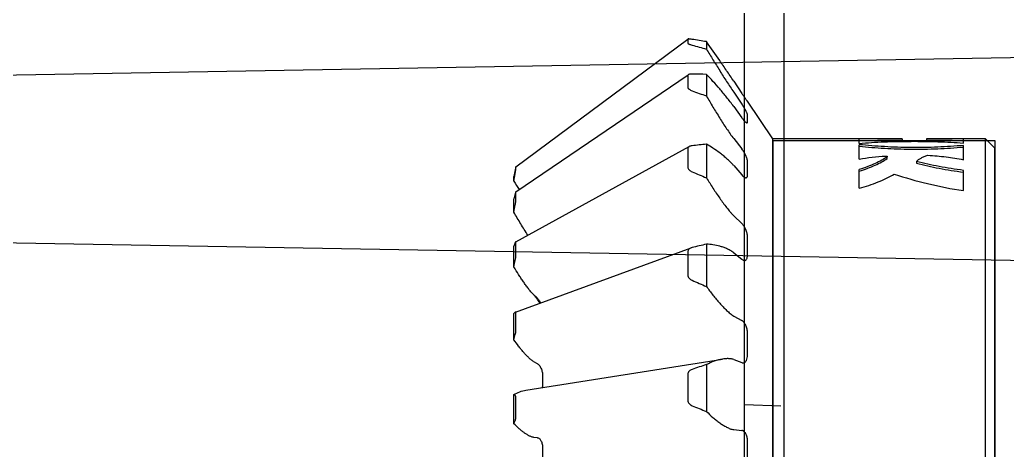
# Model space of a CAD drawing. Header units: inches. Extents: x -116 to 250, y -285 to 80.
# Drawn here: x -85.787 to -83.309, y -118.141 to -117.061 of the extents above; entities that cross this region are included whole.
import ezdxf

# ---------------------------------------------------------------- set-up
doc = ezdxf.new("R2010")
doc.units = ezdxf.units.IN
doc.header["$MEASUREMENT"] = 0
for name, color, linetype in [('LAY0001', 7, 'Continuous'), ('LAYER_CUT_FEAT', 7, 'Continuous'), ('LAYER_FEATURE', 7, 'Continuous'), ('trajectories', 3, 'Continuous')]:
    doc.layers.add(name, color=color, linetype=linetype)

msp = doc.modelspace()

# ---------------------------------------------------------------- linework, layer by layer
for p, q in [((-83.96829, -123.47999), (-83.96829, -101.47999)), ((-83.96829, -119.26139), (-83.96829, -101.47999)), ((-83.86829, -122.47999), (-83.86829, -102.47999)), ((-83.96829, -118.02659), (-83.87682, -118.02978))]:
    msp.add_line(p, q)
at = {"color": 7, "linetype": 'Continuous'}
for p, q in [((-84.54183, -117.43017), (-84.11063, -117.10937)), ((-84.54201, -117.49265), (-84.10931, -117.19873)), ((-83.99528, -117.21496), (-83.97482, -117.24559)), ((-83.99528, -117.24283), (-83.97482, -117.27254)), ((-83.99528, -117.27832), (-83.97482, -117.30686)), ((-83.96081, -117.26549), (-83.96068, -117.2656)), ((-83.96068, -117.2656), (-83.96067, -117.26558)), ((-83.96067, -117.26558), (-83.96067, -117.2651)), ((-83.96067, -117.31772), (-83.96067, -117.29972)), ((-84.54242, -117.61836), (-84.10664, -117.3791)), ((-83.99528, -117.35921), (-83.97482, -117.3851)), ((-83.57247, -117.35958), (-83.89742, -117.35958)), ((-83.68012, -117.37126), (-83.68012, -117.35965)), ((-83.68012, -117.41042), (-83.68012, -117.37432)), ((-83.57247, -117.35958), (-83.57247, -117.36418)), ((-83.57247, -117.36352), (-83.51095, -117.36352)), ((-83.36356, -117.35958), (-83.51095, -117.35958)), ((-83.51095, -117.35958), (-83.51095, -117.36445)), ((-83.41868, -117.37011), (-83.41868, -117.35974)), ((-83.41868, -117.41217), (-83.41868, -117.37625)), ((-83.60968, -117.40856), (-83.60968, -117.40438)), ((-83.99528, -117.42671), (-83.97482, -117.45038)), ((-83.96067, -117.45103), (-83.96067, -117.4168)), ((-83.61015, -117.40923), (-83.60968, -117.40856)), ((-83.53657, -117.4166), (-83.53657, -117.42084)), ((-83.68012, -117.48367), (-83.68012, -117.43648)), ((-83.41868, -117.48952), (-83.41868, -117.43875)), ((-83.99528, -117.55271), (-83.97482, -117.57223)), ((-83.96067, -117.65247), (-83.96067, -117.60535)), ((-84.54313, -117.7947), (-84.10199, -117.63319)), ((-83.99528, -117.6456), (-83.97482, -117.66208)), ((-84.49784, -117.75049), (-84.48882, -117.75911)), ((-83.99528, -117.80437), (-83.97482, -117.81563)), ((-83.96067, -117.90231), (-83.96067, -117.84692)), ((-84.51663, -117.99054), (-84.02344, -117.91251)), ((-84.49784, -117.9184), (-84.48882, -117.92337)), ((-83.99528, -117.91358), (-83.97482, -117.92125)), ((-84.47475, -117.95439), (-84.47475, -117.97601)), ((-83.99528, -118.08957), (-83.97482, -118.09146)), ((-84.49784, -118.10868), (-84.48882, -118.10951)), ((-83.96067, -118.1761), (-83.96067, -118.11787)), ((-84.47475, -118.13562), (-84.47475, -118.15835))]:
    msp.add_line(p, q, dxfattribs=at)
msp.add_arc((-84.54158, -117.79769), 0.06446, 36.2053, 37.10195, dxfattribs=at)
for points, knots in [([(-83.97482, -117.24559), (-83.97319, -117.24802), (-83.9708, -117.25156), (-83.9677, -117.25604), (-83.96568, -117.25893), (-83.96394, -117.26137), (-83.96255, -117.26328), (-83.96155, -117.26459), (-83.96102, -117.26528), (-83.96081, -117.26549)], [0, 0, 0, 0, 0.3612195, 0.5254513, 0.6718985, 0.7960282, 0.8939709, 0.9626672, 1, 1, 1, 1]), ([(-83.96067, -117.29972), (-83.96067, -117.29946), (-83.96073, -117.29887), (-83.96105, -117.29745), (-83.96181, -117.29527), (-83.96313, -117.29225), (-83.96489, -117.28874), (-83.96702, -117.28488), (-83.97028, -117.27938), (-83.97295, -117.27526), (-83.97482, -117.27254)], [0, 0, 0, 0, 0.0255874, 0.057743, 0.1415442, 0.2495506, 0.3782187, 0.5230073, 0.678699, 1, 1, 1, 1]), ([(-83.97482, -117.30686), (-83.9741, -117.30787), (-83.97268, -117.30978), (-83.97054, -117.31244), (-83.96851, -117.31474), (-83.96664, -117.31664), (-83.96496, -117.31809), (-83.96369, -117.31896), (-83.96278, -117.31938), (-83.96212, -117.31958), (-83.9616, -117.31956), (-83.96135, -117.31943)], [0, 0, 0, 0, 0.1953342, 0.376554, 0.5396566, 0.6811491, 0.7982752, 0.8893455, 0.92515, 0.9548821, 1, 1, 1, 1]), ([(-83.96135, -117.31943), (-83.96124, -117.31937), (-83.96102, -117.31919), (-83.96081, -117.3188), (-83.96069, -117.3183), (-83.96067, -117.31792), (-83.96067, -117.31772)], [0, 0, 0, 0, 0.1984575, 0.4188777, 0.6822092, 1, 1, 1, 1]), ([(-83.57247, -117.36024), (-83.59098, -117.36032), (-83.61843, -117.36027), (-83.65431, -117.35991), (-83.67169, -117.35972), (-83.68012, -117.35965)], [0, 0, 0, 0, 0.5158149, 0.7649693, 1, 1, 1, 1]), ([(-83.68012, -117.36359), (-83.67169, -117.36366), (-83.65431, -117.36385), (-83.61843, -117.36421), (-83.59098, -117.36427), (-83.57247, -117.36418)], [0, 0, 0, 0, 0.2350318, 0.4841851, 1, 1, 1, 1]), ([(-83.68012, -117.37126), (-83.66994, -117.37028), (-83.64903, -117.36868), (-83.61701, -117.36712), (-83.58391, -117.36621), (-83.55021, -117.36584), (-83.51641, -117.36599), (-83.48299, -117.36666), (-83.45045, -117.36792), (-83.42911, -117.36927), (-83.41868, -117.37011)], [0, 0, 0, 0, 0.1172736, 0.240335, 0.3674672, 0.4968581, 0.6266521, 0.7549856, 0.8800227, 1, 1, 1, 1]), ([(-83.41868, -117.37625), (-83.44017, -117.3781), (-83.48407, -117.38101), (-83.5503, -117.38214), (-83.616, -117.37987), (-83.65916, -117.37637), (-83.68012, -117.37432)], [0, 0, 0, 0, 0.247147, 0.5039282, 0.7587093, 1, 1, 1, 1]), ([(-83.68012, -117.37833), (-83.65916, -117.3804), (-83.616, -117.38391), (-83.55031, -117.38619), (-83.48407, -117.38505), (-83.44017, -117.38213), (-83.41868, -117.38027)], [0, 0, 0, 0, 0.2412916, 0.4960722, 0.7528528, 1, 1, 1, 1]), ([(-83.41868, -117.35974), (-83.43362, -117.3599), (-83.46437, -117.36032), (-83.49513, -117.36051), (-83.51095, -117.36051)], [0, 0, 0, 0, 0.4856606, 1, 1, 1, 1]), ([(-83.51095, -117.36445), (-83.49513, -117.36445), (-83.46437, -117.36426), (-83.43362, -117.36384), (-83.41868, -117.36368)], [0, 0, 0, 0, 0.5143393, 1, 1, 1, 1]), ([(-83.96067, -117.4168), (-83.96067, -117.41576), (-83.96091, -117.41348), (-83.96174, -117.40986), (-83.96306, -117.40585), (-83.96546, -117.40006), (-83.96921, -117.39295), (-83.97285, -117.38759), (-83.97482, -117.3851)], [0, 0, 0, 0, 0.0886917, 0.1949607, 0.3161331, 0.4485262, 0.7292455, 1, 1, 1, 1]), ([(-83.68012, -117.41042), (-83.66949, -117.40852), (-83.64762, -117.40544), (-83.62562, -117.40363), (-83.61438, -117.40299)], [0, 0, 0, 0, 0.4894518, 1, 1, 1, 1]), ([(-83.61438, -117.40299), (-83.61379, -117.40296), (-83.61291, -117.40297), (-83.6118, -117.40313), (-83.61109, -117.4033), (-83.6105, -117.40351), (-83.61006, -117.40376), (-83.60976, -117.40405), (-83.60968, -117.40428), (-83.60968, -117.40438)], [0, 0, 0, 0, 0.3432788, 0.5035566, 0.6466954, 0.7680182, 0.8654081, 0.9402713, 1, 1, 1, 1]), ([(-83.60968, -117.40438), (-83.60968, -117.40444), (-83.60974, -117.40472), (-83.60997, -117.40493), (-83.61015, -117.40505)], [0, 0, 0, 0, 0.2086356, 1, 1, 1, 1]), ([(-83.53657, -117.4166), (-83.53323, -117.41304), (-83.52675, -117.40848), (-83.51686, -117.40377), (-83.51113, -117.40169), (-83.50808, -117.40071)], [0, 0, 0, 0, 0.445174, 0.7083168, 1, 1, 1, 1]), ([(-83.50808, -117.40071), (-83.49268, -117.4017), (-83.46273, -117.40443), (-83.43301, -117.40919), (-83.41868, -117.41217)], [0, 0, 0, 0, 0.5132453, 1, 1, 1, 1]), ([(-83.61015, -117.40505), (-83.61456, -117.408), (-83.62435, -117.41385), (-83.64065, -117.42195), (-83.65947, -117.42974), (-83.67299, -117.43431), (-83.68012, -117.43648)], [0, 0, 0, 0, 0.2065483, 0.4438926, 0.7093563, 1, 1, 1, 1]), ([(-83.68012, -117.44085), (-83.67299, -117.43867), (-83.65946, -117.43406), (-83.64065, -117.42623), (-83.62434, -117.41807), (-83.61456, -117.4122), (-83.61015, -117.40923)], [0, 0, 0, 0, 0.2905521, 0.5559767, 0.7933485, 1, 1, 1, 1]), ([(-83.41868, -117.43875), (-83.43915, -117.43625), (-83.4787, -117.43), (-83.51777, -117.4213), (-83.53657, -117.4166)], [0, 0, 0, 0, 0.5154955, 1, 1, 1, 1]), ([(-83.53657, -117.42084), (-83.51777, -117.42557), (-83.47871, -117.43432), (-83.43915, -117.44062), (-83.41868, -117.44313)], [0, 0, 0, 0, 0.4845152, 1, 1, 1, 1]), ([(-83.97482, -117.45038), (-83.97377, -117.45159), (-83.97175, -117.4537), (-83.96899, -117.45582), (-83.9669, -117.45685), (-83.96555, -117.45726), (-83.9643, -117.45735), (-83.96354, -117.45716), (-83.96321, -117.45702)], [0, 0, 0, 0, 0.3418265, 0.6216536, 0.7368435, 0.8362676, 0.9224171, 1, 1, 1, 1]), ([(-83.96321, -117.45702), (-83.96279, -117.45684), (-83.962, -117.45625), (-83.96121, -117.45488), (-83.96075, -117.45309), (-83.96067, -117.45176), (-83.96067, -117.45103)], [0, 0, 0, 0, 0.1968451, 0.4176367, 0.6823621, 1, 1, 1, 1]), ([(-83.68012, -117.48367), (-83.66393, -117.47936), (-83.63383, -117.46926), (-83.60516, -117.45564), (-83.59214, -117.44842)], [0, 0, 0, 0, 0.5294456, 1, 1, 1, 1]), ([(-83.59214, -117.44842), (-83.56471, -117.45722), (-83.5075, -117.47365), (-83.44904, -117.48518), (-83.41868, -117.48952)], [0, 0, 0, 0, 0.4843943, 1, 1, 1, 1]), ([(-83.96067, -117.60535), (-83.96067, -117.60397), (-83.96088, -117.60106), (-83.96201, -117.59498), (-83.96459, -117.58734), (-83.96834, -117.58023), (-83.97192, -117.57529), (-83.97384, -117.57317), (-83.97482, -117.57223)], [0, 0, 0, 0, 0.1131616, 0.2370756, 0.503175, 0.7676271, 0.8895373, 1, 1, 1, 1]), ([(-83.96636, -117.6647), (-83.96592, -117.66456), (-83.96506, -117.66418), (-83.96348, -117.66294), (-83.96192, -117.66052), (-83.96087, -117.65678), (-83.96067, -117.65398), (-83.96067, -117.65247)], [0, 0, 0, 0, 0.0957931, 0.1949139, 0.4163313, 0.6835728, 1, 1, 1, 1]), ([(-83.97482, -117.66208), (-83.97411, -117.66265), (-83.9727, -117.66364), (-83.97049, -117.66465), (-83.96835, -117.66505), (-83.96697, -117.66489), (-83.96636, -117.6647)], [0, 0, 0, 0, 0.2974583, 0.5587177, 0.7891442, 1, 1, 1, 1]), ([(-84.49017, -117.7588), (-84.49061, -117.75822), (-84.49232, -117.75604), (-84.49419, -117.75398), (-84.49566, -117.75257)], [0, 0, 0, 0, 0.2635592, 1, 1, 1, 1]), ([(-84.48207, -117.77234), (-84.48262, -117.77119), (-84.48482, -117.76678), (-84.48741, -117.76256), (-84.48957, -117.75961)], [0, 0, 0, 0, 0.2585445, 1, 1, 1, 1]), ([(-84.48882, -117.75911), (-84.48709, -117.76076), (-84.48384, -117.76474), (-84.48127, -117.76917), (-84.48008, -117.77161)], [0, 0, 0, 0, 0.4680936, 1, 1, 1, 1]), ([(-83.96067, -117.84692), (-83.96067, -117.84368), (-83.96145, -117.83715), (-83.96396, -117.82944), (-83.96684, -117.82391), (-83.96926, -117.82041), (-83.97188, -117.81761), (-83.97384, -117.81617), (-83.97482, -117.81563)], [0, 0, 0, 0, 0.2733171, 0.5485896, 0.6780236, 0.7976579, 0.9052915, 1, 1, 1, 1]), ([(-84.48882, -117.92337), (-84.48784, -117.9239), (-84.4859, -117.92532), (-84.4833, -117.9281), (-84.4809, -117.93156), (-84.47803, -117.93703), (-84.47552, -117.94468), (-84.47475, -117.95116), (-84.47475, -117.95439)], [0, 0, 0, 0, 0.0946964, 0.2022195, 0.3216687, 0.4508928, 0.7259777, 1, 1, 1, 1]), ([(-83.97482, -117.92125), (-83.97416, -117.9215), (-83.97281, -117.92185), (-83.9714, -117.92184), (-83.97074, -117.92174)], [0, 0, 0, 0, 0.5127762, 1, 1, 1, 1]), ([(-83.97074, -117.92174), (-83.97002, -117.92164), (-83.96856, -117.92121), (-83.96658, -117.91992), (-83.96484, -117.91807), (-83.96277, -117.91474), (-83.96107, -117.90939), (-83.96067, -117.90478), (-83.96067, -117.90231)], [0, 0, 0, 0, 0.0926311, 0.1900638, 0.2964665, 0.4143226, 0.6860754, 1, 1, 1, 1]), ([(-84.47475, -117.97601), (-84.47475, -117.97672), (-84.47482, -117.97944), (-84.47518, -117.98215), (-84.47565, -117.9841)], [0, 0, 0, 0, 0.2618736, 1, 1, 1, 1]), ([(-83.96067, -118.11787), (-83.96067, -118.11459), (-83.96134, -118.10831), (-83.96385, -118.10105), (-83.9668, -118.09642), (-83.96924, -118.09383), (-83.97192, -118.09209), (-83.97388, -118.09154), (-83.97482, -118.09146)], [0, 0, 0, 0, 0.3050809, 0.583392, 0.7056644, 0.8147802, 0.9117238, 1, 1, 1, 1]), ([(-84.48882, -118.10951), (-84.48788, -118.1096), (-84.48594, -118.11013), (-84.48328, -118.11185), (-84.48086, -118.1144), (-84.47792, -118.11898), (-84.47542, -118.12615), (-84.47475, -118.13237), (-84.47475, -118.13562)], [0, 0, 0, 0, 0.0884545, 0.1854835, 0.2945615, 0.4166936, 0.694673, 1, 1, 1, 1])]:
    msp.add_open_spline(points, degree=3, knots=knots, dxfattribs=at)
at = {"layer": 'LAY0001', "color": 6, "linetype": 'Continuous'}
msp.add_line((-83.89742, -117.36352), (-83.33994, -117.36352), dxfattribs=at)
at = {"layer": 'LAY0001', "color": 7, "linetype": 'Continuous'}
for p, q in [((-83.89742, -117.36352), (-83.89742, -118.93045)), ((-83.33994, -117.36352), (-83.33994, -118.93045))]:
    msp.add_line(p, q, dxfattribs=at)
at = {"layer": 'LAYER_CUT_FEAT', "color": 7, "linetype": 'Continuous'}
for p, q in [((-84.11049, -117.10926), (-84.11059, -117.10943)), ((-84.11059, -117.10943), (-84.11059, -117.11965)), ((-84.06371, -117.11569), (-84.06371, -117.13427)), ((-84.11059, -117.20077), (-84.11059, -117.23044)), ((-84.06371, -117.19806), (-84.06371, -117.25198)), ((-84.06371, -117.37332), (-84.06371, -117.4573)), ((-84.11059, -117.38473), (-84.11059, -117.43094)), ((-84.54346, -117.43729), (-84.54697, -117.45406)), ((-84.54697, -117.4656), (-84.54346, -117.44717)), ((-84.54697, -117.4656), (-84.54697, -117.45406)), ((-84.54183, -117.43017), (-84.54346, -117.43729)), ((-84.54346, -117.44717), (-84.54181, -117.43729)), ((-84.54181, -117.43023), (-84.54183, -117.43017)), ((-84.54181, -117.43729), (-84.54181, -117.43023)), ((-84.54181, -117.51382), (-84.54181, -117.49333)), ((-84.54697, -117.54384), (-84.54697, -117.51035)), ((-84.54697, -117.54384), (-84.54346, -117.52555)), ((-84.54181, -117.65234), (-84.54181, -117.62041)), ((-84.06371, -117.62431), (-84.06371, -117.73013)), ((-84.54697, -117.68112), (-84.54697, -117.62896)), ((-84.11059, -117.64331), (-84.11059, -117.70154)), ((-84.09982, -117.63252), (-84.10199, -117.63318)), ((-84.54697, -117.864), (-84.54697, -117.79827)), ((-84.54313, -117.7947), (-84.54346, -117.79491)), ((-84.54181, -117.83927), (-84.54181, -117.79904)), ((-84.06371, -117.92646), (-84.06371, -118.04377)), ((-84.11059, -117.95119), (-84.11059, -118.01574)), ((-84.54697, -118.07458), (-84.54697, -118.00172)), ((-84.54346, -118.00418), (-84.54697, -118.00172)), ((-84.54181, -118.05632), (-84.54181, -118.01172))]:
    msp.add_line(p, q, dxfattribs=at)
for centre, radius, start, end in [((-84.67309, -120.83644), 3.77033, 80.69886, 81.25444), ((-81.95731, -109.36485), 8.04989, 254.564471, 254.830913), ((-84.1241, -118.68547), 1.48864, 87.67537, 89.06568), ((-83.33165, -115.17122), 2.20578, 249.61934, 250.61669), ((-83.97647, -118.38099), 1.01144, 94.9483, 97.00498), ((-83.541, -116.14447), 1.41307, 246.70503, 248.28978), ((-81.03551, -115.34258), 4.10336, 211.15709, 211.50887), ((-81.40392, -118.32194), 3.24614, 165.27583, 165.52143), ((-83.88891, -117.88482), 0.70605, 157.98084, 158.75298), ((-83.88879, -118.47637), 0.86984, 101.60152, 104.04088), ((-88.66767, -116.78867), 4.21624, 347.77984, 348.00713), ((-83.65123, -116.7126), 1.09796, 245.88517, 247.93359), ((-84.49232, -117.85184), 0.07652, 131.93513, 135.572), ((-86.10819, -117.42992), 1.62045, 344.4621, 344.93204), ((-83.81095, -118.75756), 0.86869, 106.91637, 109.42305), ((-83.73201, -117.15492), 0.94873, 247.18948, 249.53553), ((-84.91882, -117.90739), 0.40771, 335.79016, 337.02179)]:
    msp.add_arc(centre, radius, start, end, dxfattribs=at)
for points, knots in [([(-84.11059, -117.11965), (-84.11059, -117.11983), (-84.1103, -117.12026), (-84.10961, -117.12076), (-84.10856, -117.12135), (-84.10662, -117.12222), (-84.10368, -117.12327), (-84.10117, -117.12402), (-84.09982, -117.12439)], [0, 0, 0, 0, 0.0445581, 0.1169856, 0.2178421, 0.3433587, 0.6488122, 1, 1, 1, 1]), ([(-84.09982, -117.10995), (-84.10106, -117.10976), (-84.10286, -117.10951), (-84.10518, -117.10924), (-84.10671, -117.1091), (-84.10804, -117.10902), (-84.10913, -117.109), (-84.10992, -117.10907), (-84.11036, -117.10916), (-84.11049, -117.10926)], [0, 0, 0, 0, 0.3489175, 0.5075102, 0.6515651, 0.7770011, 0.8792335, 0.954374, 1, 1, 1, 1]), ([(-83.99528, -117.21496), (-83.99825, -117.21051), (-84.00417, -117.20173), (-84.01585, -117.18451), (-84.03554, -117.15576), (-84.05248, -117.13149), (-84.06371, -117.11569)], [0, 0, 0, 0, 0.1330716, 0.2635692, 0.5176094, 1, 1, 1, 1]), ([(-84.06371, -117.13427), (-84.05825, -117.14327), (-84.0472, -117.16139), (-84.03321, -117.18401), (-84.02178, -117.20218), (-84.01308, -117.21585), (-84.00428, -117.22943), (-83.99832, -117.23841), (-83.99528, -117.24283)], [0, 0, 0, 0, 0.2462246, 0.495875, 0.6217353, 0.7480494, 0.8744916, 1, 1, 1, 1]), ([(-84.10931, -117.19873), (-84.10967, -117.19898), (-84.11032, -117.19954), (-84.11059, -117.20038), (-84.11059, -117.20077)], [0, 0, 0, 0, 0.5334588, 1, 1, 1, 1]), ([(-84.09982, -117.19703), (-84.10165, -117.197), (-84.10428, -117.19711), (-84.10746, -117.1978), (-84.10878, -117.19837), (-84.10931, -117.19873)], [0, 0, 0, 0, 0.5640062, 0.8026126, 1, 1, 1, 1]), ([(-83.99528, -117.27832), (-83.99817, -117.27428), (-84.00405, -117.26654), (-84.01293, -117.25533), (-84.02166, -117.24472), (-84.03297, -117.23141), (-84.04685, -117.21578), (-84.05814, -117.2038), (-84.06371, -117.19806)], [0, 0, 0, 0, 0.1413617, 0.276168, 0.4061178, 0.5319824, 0.7726329, 1, 1, 1, 1]), ([(-84.11059, -117.23044), (-84.11059, -117.23128), (-84.10993, -117.2326), (-84.10862, -117.23403), (-84.10671, -117.2356), (-84.10377, -117.23731), (-84.10119, -117.23841), (-84.09982, -117.23892)], [0, 0, 0, 0, 0.175799, 0.2864816, 0.4112042, 0.6923392, 1, 1, 1, 1]), ([(-84.06371, -117.25198), (-84.0583, -117.26134), (-84.05008, -117.2753), (-84.0389, -117.29375), (-84.03042, -117.30743), (-84.02184, -117.32091), (-84.01316, -117.33415), (-84.00438, -117.34695), (-83.9984, -117.35526), (-83.99528, -117.35921)], [0, 0, 0, 0, 0.2548444, 0.3818766, 0.5083968, 0.6341373, 0.758716, 0.8813792, 1, 1, 1, 1]), ([(-84.10664, -117.3791), (-84.10721, -117.37942), (-84.10826, -117.38011), (-84.10955, -117.38144), (-84.11039, -117.383), (-84.11059, -117.38416), (-84.11059, -117.38473)], [0, 0, 0, 0, 0.2699893, 0.5223085, 0.7620867, 1, 1, 1, 1]), ([(-84.09982, -117.3771), (-84.10105, -117.37725), (-84.10339, -117.3777), (-84.10564, -117.37855), (-84.10664, -117.3791)], [0, 0, 0, 0, 0.5192314, 1, 1, 1, 1]), ([(-83.99528, -117.42671), (-83.99673, -117.42503), (-83.99965, -117.42184), (-84.00557, -117.41596), (-84.01285, -117.4092), (-84.02161, -117.40178), (-84.03287, -117.39294), (-84.04673, -117.38323), (-84.05811, -117.3764), (-84.06371, -117.37332)], [0, 0, 0, 0, 0.07645, 0.1488732, 0.2871167, 0.4182048, 0.5436098, 0.7798967, 1, 1, 1, 1]), ([(-84.11059, -117.43094), (-84.11059, -117.43212), (-84.10982, -117.43463), (-84.1073, -117.43776), (-84.10386, -117.44038), (-84.10121, -117.44174), (-84.09982, -117.44234)], [0, 0, 0, 0, 0.2151168, 0.4583982, 0.7234199, 1, 1, 1, 1]), ([(-84.06371, -117.4573), (-84.05834, -117.4661), (-84.05016, -117.47914), (-84.03894, -117.49616), (-84.03047, -117.50854), (-84.02189, -117.52052), (-84.01322, -117.53204), (-84.00583, -117.54117), (-83.99989, -117.54803), (-83.99683, -117.55122), (-83.99528, -117.55271)], [0, 0, 0, 0, 0.2629816, 0.3923895, 0.5200404, 0.6455571, 0.7684135, 0.8875216, 0.9451361, 1, 1, 1, 1]), ([(-84.54201, -117.49265), (-84.54206, -117.49269), (-84.54216, -117.49285), (-84.54231, -117.49313), (-84.54247, -117.49355), (-84.54272, -117.49429), (-84.54306, -117.49541), (-84.54332, -117.49636), (-84.54346, -117.49688)], [0, 0, 0, 0, 0.0441699, 0.1175742, 0.217506, 0.3400919, 0.6405805, 1, 1, 1, 1]), ([(-84.54181, -117.49333), (-84.54181, -117.49326), (-84.54181, -117.49315), (-84.54182, -117.49297), (-84.54185, -117.49281), (-84.54188, -117.4927), (-84.54194, -117.49262), (-84.54199, -117.49264), (-84.54201, -117.49265)], [0, 0, 0, 0, 0.2415358, 0.4442514, 0.676257, 0.8273555, 0.9160268, 1, 1, 1, 1]), ([(-84.54346, -117.52555), (-84.54325, -117.52446), (-84.54286, -117.52229), (-84.54235, -117.51912), (-84.54201, -117.51662), (-84.54185, -117.51489), (-84.54181, -117.51415), (-84.54181, -117.51382)], [0, 0, 0, 0, 0.2806514, 0.5588694, 0.8126842, 0.9180309, 1, 1, 1, 1]), ([(-84.51181, -117.60155), (-84.51798, -117.5922), (-84.52993, -117.5731), (-84.54134, -117.55367), (-84.54697, -117.54384)], [0, 0, 0, 0, 0.497219, 1, 1, 1, 1]), ([(-84.54242, -117.61836), (-84.54251, -117.61841), (-84.5427, -117.6186), (-84.54306, -117.61918), (-84.5433, -117.61971), (-84.54346, -117.62011)], [0, 0, 0, 0, 0.1543912, 0.375493, 1, 1, 1, 1]), ([(-84.54181, -117.62041), (-84.54181, -117.62006), (-84.54183, -117.61948), (-84.54192, -117.61882), (-84.54206, -117.61849), (-84.54216, -117.61835), (-84.5423, -117.6183), (-84.54238, -117.61833), (-84.54242, -117.61836)], [0, 0, 0, 0, 0.4436204, 0.73435, 0.8276056, 0.8933826, 0.9445143, 1, 1, 1, 1]), ([(-83.99528, -117.6456), (-83.99672, -117.64444), (-83.99963, -117.64235), (-84.00556, -117.63885), (-84.01285, -117.63519), (-84.02163, -117.63172), (-84.03296, -117.62814), (-84.04697, -117.62527), (-84.05821, -117.6244), (-84.06371, -117.62431)], [0, 0, 0, 0, 0.0762133, 0.14768, 0.2835266, 0.4124032, 0.5363132, 0.7730669, 1, 1, 1, 1]), ([(-84.54346, -117.66476), (-84.54302, -117.66268), (-84.54245, -117.6595), (-84.54195, -117.65535), (-84.54181, -117.65329), (-84.54181, -117.65234)], [0, 0, 0, 0, 0.5084958, 0.7712803, 1, 1, 1, 1]), ([(-84.10199, -117.63319), (-84.10313, -117.6336), (-84.10532, -117.63464), (-84.10814, -117.63687), (-84.1101, -117.63983), (-84.11059, -117.64215), (-84.11059, -117.64331)], [0, 0, 0, 0, 0.2594372, 0.5105506, 0.7551323, 1, 1, 1, 1]), ([(-84.49784, -117.75049), (-84.49896, -117.74942), (-84.50116, -117.74711), (-84.50433, -117.74342), (-84.50752, -117.73955), (-84.51176, -117.73415), (-84.51699, -117.72712), (-84.52315, -117.7184), (-84.52923, -117.70939), (-84.53727, -117.697), (-84.54312, -117.68752), (-84.54697, -117.68112)], [0, 0, 0, 0, 0.0547314, 0.1122843, 0.1712467, 0.231335, 0.3541969, 0.4797545, 0.6074667, 0.7369344, 1, 1, 1, 1]), ([(-84.11059, -117.70154), (-84.11059, -117.70296), (-84.1099, -117.70588), (-84.1074, -117.70961), (-84.10392, -117.71261), (-84.10123, -117.71411), (-84.09982, -117.71474)], [0, 0, 0, 0, 0.2378225, 0.4864717, 0.7419869, 1, 1, 1, 1]), ([(-84.06371, -117.73013), (-84.05838, -117.73753), (-84.05024, -117.74838), (-84.03898, -117.7623), (-84.03051, -117.77217), (-84.02193, -117.78149), (-84.01327, -117.79018), (-84.00586, -117.79677), (-83.9999, -117.80149), (-83.99684, -117.80351), (-83.99528, -117.80437)], [0, 0, 0, 0, 0.2697172, 0.4009007, 0.5292149, 0.6542505, 0.7754564, 0.8916592, 0.9473702, 1, 1, 1, 1]), ([(-84.54181, -117.79904), (-84.54181, -117.79831), (-84.54186, -117.7971), (-84.54208, -117.79574), (-84.54238, -117.79505), (-84.54261, -117.79477), (-84.54287, -117.79465), (-84.54305, -117.79467), (-84.54313, -117.7947)], [0, 0, 0, 0, 0.4437113, 0.7355123, 0.8291017, 0.8965552, 0.9488558, 1, 1, 1, 1]), ([(-84.54346, -117.85118), (-84.54298, -117.8494), (-84.5424, -117.84651), (-84.54193, -117.84252), (-84.54181, -117.84035), (-84.54181, -117.83927)], [0, 0, 0, 0, 0.4595649, 0.7309424, 1, 1, 1, 1]), ([(-84.49784, -117.9184), (-84.49897, -117.91778), (-84.50118, -117.9163), (-84.50434, -117.91376), (-84.50753, -117.911), (-84.51178, -117.90703), (-84.51702, -117.90167), (-84.52318, -117.89484), (-84.52926, -117.8876), (-84.53733, -117.87739), (-84.54315, -117.86943), (-84.54697, -117.864)], [0, 0, 0, 0, 0.0523693, 0.1079115, 0.1651798, 0.2239028, 0.3450192, 0.4700675, 0.5984816, 0.7298235, 1, 1, 1, 1]), ([(-84.02344, -117.91251), (-84.03039, -117.9136), (-84.04424, -117.91734), (-84.0573, -117.92314), (-84.06371, -117.92646)], [0, 0, 0, 0, 0.4937384, 1, 1, 1, 1]), ([(-83.99528, -117.91358), (-83.99644, -117.91314), (-83.99881, -117.91245), (-84.00241, -117.91185), (-84.00597, -117.91154), (-84.0095, -117.91139), (-84.01302, -117.91143), (-84.01767, -117.91172), (-84.02114, -117.91214), (-84.02344, -117.91251)], [0, 0, 0, 0, 0.1316309, 0.2589436, 0.3841977, 0.5084009, 0.6318364, 0.7547666, 1, 1, 1, 1]), ([(-84.09982, -117.93831), (-84.10122, -117.9388), (-84.10393, -117.94008), (-84.10744, -117.9429), (-84.10995, -117.94668), (-84.11059, -117.94969), (-84.11059, -117.95119)], [0, 0, 0, 0, 0.2501083, 0.4991936, 0.7484395, 1, 1, 1, 1]), ([(-84.54697, -118.00172), (-84.54218, -117.99904), (-84.53238, -117.99436), (-84.52189, -117.99138), (-84.51663, -117.99054)], [0, 0, 0, 0, 0.5075913, 1, 1, 1, 1]), ([(-84.54181, -118.01172), (-84.54181, -118.01071), (-84.54189, -118.00894), (-84.54224, -118.00666), (-84.54273, -118.00512), (-84.5432, -118.00438), (-84.54346, -118.00418)], [0, 0, 0, 0, 0.3849164, 0.6775328, 0.8751693, 1, 1, 1, 1]), ([(-84.11059, -118.01574), (-84.11059, -118.01727), (-84.10994, -118.02036), (-84.10744, -118.02431), (-84.10395, -118.02738), (-84.10123, -118.02886), (-84.09982, -118.02945)], [0, 0, 0, 0, 0.249412, 0.500103, 0.7505608, 1, 1, 1, 1]), ([(-84.06371, -118.04377), (-84.0584, -118.04909), (-84.05028, -118.05674), (-84.03899, -118.06614), (-84.03051, -118.07254), (-84.02193, -118.0783), (-84.01324, -118.08333), (-84.00446, -118.08733), (-83.99835, -118.08929), (-83.99528, -118.08957)], [0, 0, 0, 0, 0.2702984, 0.4009688, 0.5284004, 0.6523986, 0.7727492, 0.8889425, 1, 1, 1, 1]), ([(-84.54346, -118.06655), (-84.54322, -118.06599), (-84.54278, -118.06466), (-84.54227, -118.06234), (-84.54191, -118.05949), (-84.54181, -118.05742), (-84.54181, -118.05632)], [0, 0, 0, 0, 0.1755534, 0.4024144, 0.6834216, 1, 1, 1, 1]), ([(-84.49784, -118.10868), (-84.49894, -118.10858), (-84.50114, -118.10811), (-84.50433, -118.10695), (-84.50752, -118.10557), (-84.51177, -118.10343), (-84.51702, -118.10028), (-84.52319, -118.09599), (-84.52927, -118.09122), (-84.53736, -118.08422), (-84.54318, -118.07853), (-84.54697, -118.07458)], [0, 0, 0, 0, 0.0544554, 0.1105856, 0.1678967, 0.2263392, 0.3464214, 0.4703398, 0.5978704, 0.7287898, 1, 1, 1, 1])]:
    msp.add_open_spline(points, degree=3, knots=knots, dxfattribs=at)
at = {"layer": 'LAYER_FEATURE', "color": 7, "linetype": 'Continuous'}
for p, q in [((-83.96067, -117.2651), (-83.96089, -117.26523)), ((-83.89742, -117.35998), (-83.96067, -117.2651)), ((-83.89742, -118.93439), (-83.89742, -117.35958)), ((-83.33994, -117.38321), (-83.36356, -117.35958)), ((-83.36356, -118.93439), (-83.36356, -117.35958)), ((-83.33994, -118.91076), (-83.33994, -117.38321))]:
    msp.add_line(p, q, dxfattribs=at)
at = {"layer": 'trajectories'}
for q in [(-82.30674, -117.13836), (-82.30674, -117.68162)]:
    msp.add_line((-97.86829, -117.40999), q, dxfattribs=at)

doc.saveas('drawing.dxf')
